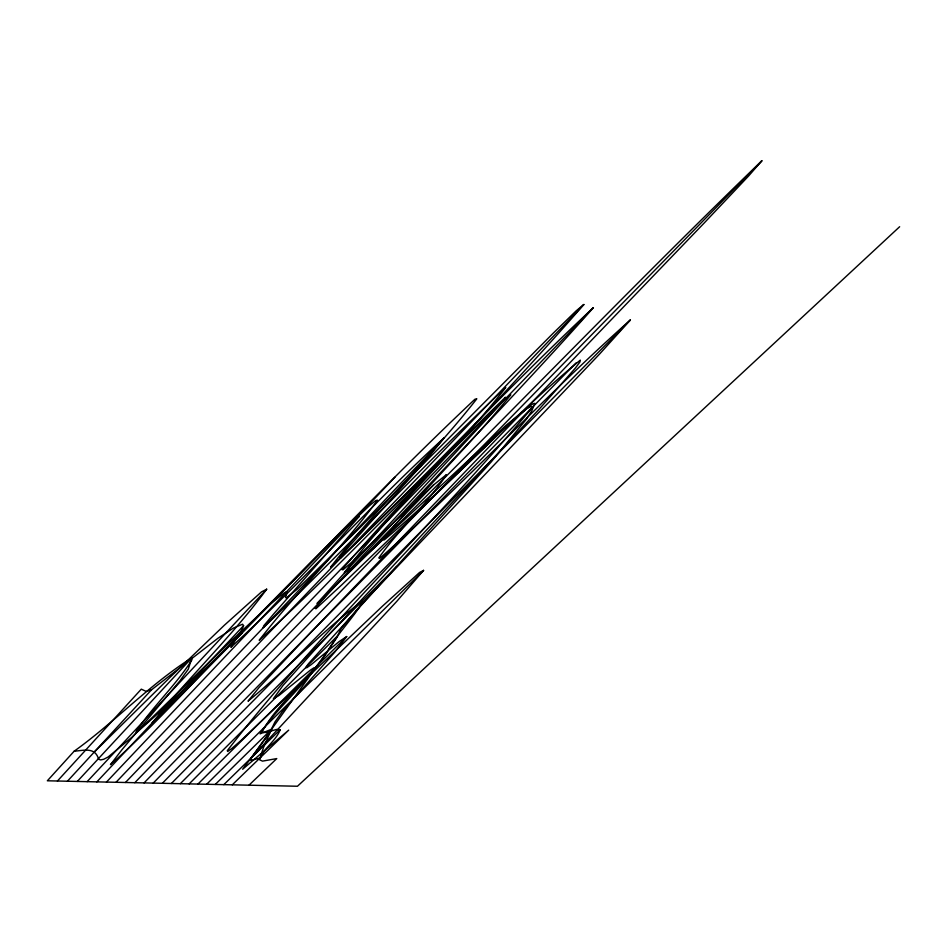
<?xml version="1.0" encoding="UTF-8"?>
<svg xmlns="http://www.w3.org/2000/svg" width="947" height="947" viewBox="0 0 947 947"><rect width="100%" height="100%" fill="white"/><g stroke="black" fill="none" stroke-linecap="round" stroke-linejoin="round"><path stroke-width="1.42" d="M899.65 226.724L297.465 786.247L47.35 780.79L74.138 751.22C84.023 750.45 95.185 746.828 98.642 759.293L100.666 759.92L103.708 759.281L108.1 757.008L131.953 737.204L225.694 646.02L271.008 603.618L283.709 593.224L286.586 591.709L287.059 592.692L285.497 597.273L286.16 598.007L297.169 589.259L360.049 527.562L553.072 333.332L576.202 310.817L583.837 304.508C505.438 394.899 420.48 479.431 341.855 569.609L343.015 569.822L351.55 562.388L433.619 484.9L446.392 474.684C426.955 504.479 399.385 528.734 378.8 557.937L379.747 558.328C466.244 482.153 544.182 396.509 630.359 319.991L599.593 354.036L361.044 604.837L341.121 628.559L336.374 638.254L331.58 645.475L271.576 729.249L260.082 733.83C275.435 710.108 298.21 691.476 314.664 668.322L314.013 667.777L310.569 670.003L278.892 695.56L273.387 698.673L283.046 685.427L313.788 650.956L539.103 409.246L575.196 368.288L579.895 362.026L580.298 360.12C511.948 416.514 452.086 482.757 384.293 539.885L383.097 539.719C423.202 489.339 470.47 444.948 510.8 394.757L504.81 399.421L349.206 567.62L317.032 603.535C467.617 458.36 611.407 306.118 761.862 160.753L748.71 175.882L704.071 223.125L310.533 632.726L258.957 687.629L248.031 701.182C287.19 669.245 321.554 631.448 362.109 601.215L363.056 601.523C352.047 619.516 336.552 634.549 326.49 653.264C307.42 681.106 278.584 702.082 262.248 731.486L263.467 732.54L266.024 732.445L276.382 729.486L280.182 729.699C275.968 741.17 263.29 748.13 259.715 759.861L262.532 761.128L276.761 758.583L249.002 785.181M94.345 751.954L169.241 678.099L224.332 625.257L261.55 591.839L266.687 589.2C231.897 636.55 188.702 677.235 152.1 723.058C261.336 616.805 363.873 503.697 474.885 399.267L476.815 398.817C431.039 457.33 375.971 508.788 330.55 567.182C420.231 482.852 503.319 391.596 593.367 307.68C502.845 409.897 405.932 506.314 315.091 608.246L315.896 608.767L342.139 584.524L504.23 428.624L527.148 408.204L532.912 403.813L534.842 403.327L531.8 410.82L526.343 419.272L491.398 461.722L308.556 663.563L305.763 667.552L306.769 667.753L310.841 664.889L339.133 641.581L346.709 636.538L334.895 651.998L282.265 711.671L274.985 721.91L269.102 733.889L242.645 769.236L288.705 730.137L232.275 784.826M57.436 781.015L141.292 689.156L146.217 691.428L151.461 689.854L217.988 638.219L233.388 628.086L242.574 624.215L243.604 625.683L241.911 629.648L230.867 647.274C304.449 580.239 370.537 504.869 444.202 437.763L427.073 458.904L349.301 546.218L340.044 557.298L340.66 558.079L505.438 397.207L504.81 399.421C421.332 477.986 343.868 563.216 259.194 640.279C296.482 591.887 341.346 549.485 377.486 500.194L375.734 500.525L369.093 506.018L341.027 532.664L279.258 595.107M271.576 729.249L251.488 757.659L250.837 760.453L259.987 757.967L263.704 746.899L271.576 729.249L215.265 784.447M74.138 751.22C114.942 722.052 149.567 684.432 191.921 657.751L191.756 660.142C175.515 685.675 152.727 706.403 136.108 731.629L136.64 732.398C214.365 665.315 282.395 587.424 357.208 517.062L359.209 516.458L273.884 613.715L263.657 625.872L263.219 627.743C345.738 549.378 422.788 465.356 505.781 387.477C455.625 451.908 393.396 507.261 344.341 572.627L351.574 567.951L370.833 550.917L506.077 425.262L526.485 408.879L529.941 406.843L532.96 406.713C434.566 524.389 321.293 629.282 227.292 750.675L227.671 751.456L231.66 748.604L240.147 741.241L382.706 605.95L419.592 572.438L423.581 570.378L396.722 601.416L251.488 757.659M67.426 781.228L151.461 689.854M77.323 781.441L191.921 657.751L188.275 669.186L179.883 680.893L122.116 749.515L110.456 764.691C156.693 723.662 197.805 676.62 241.947 633.223M87.136 781.654L266.687 589.2M96.843 781.867L243.604 625.683M106.466 782.08L394.911 477.205M115.996 782.293L444.202 437.763M125.442 782.494L583.837 304.508M134.794 782.696L593.367 307.68M144.062 782.897L433.619 484.9M153.248 783.098L761.862 160.753M162.351 783.299L576.084 362.89M171.371 783.5L630.359 319.991M180.309 783.69L396.793 566.401M189.163 783.879L337.795 635.603M197.935 784.069L346.709 636.538M206.635 784.258L423.581 570.378M223.812 784.637L280.182 729.699"/></g></svg>
